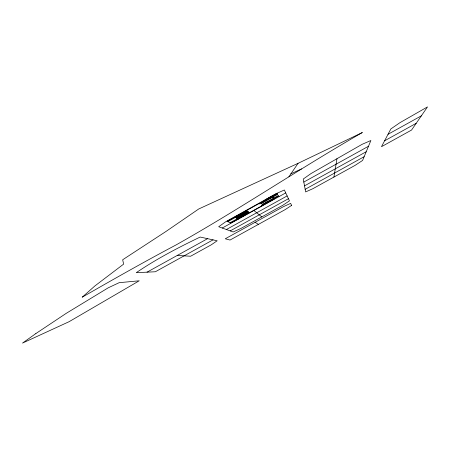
<?xml version="1.0" encoding="UTF-8"?>
<svg xmlns="http://www.w3.org/2000/svg" width="450" height="450" viewBox="0 0 450 450"><rect width="100%" height="100%" fill="white"/><g stroke="black" fill="none" stroke-linecap="round" stroke-linejoin="round"><path stroke-width="0.67" d="M336.983 158.704L333.9 177.081M364.146 156.696L362.582 160.459L355.005 165.42L312.874 188.696L305.651 191.914L303.249 179.038L310.989 173.576L362.121 144.315L370.879 140.513L364.146 156.696L305.162 189.309M384.598 140.794L390.864 128.925L399.999 122.642L427.5 106.903L411.553 130.056L381.476 146.694L384.598 140.794L416.183 123.323M288.861 176.828L298.063 163.339L362.346 132.525C299.441 168.671 239.316 209.424 176.046 244.941C144.388 261.726 113.242 279.382 82.181 297.214L94.894 285.941L123.638 264.111L122.67 259.768L165.831 231.564L198.748 208.969L298.063 163.339M265.545 200.391L277.358 193.849M227.801 221.648L240.947 214.363L240.317 213.969M272.931 196.656L259.706 203.979L259.222 203.496M235.755 217.637L247.404 211.185M236.424 218.002L247.984 211.601M388.024 134.291L421.335 115.847M237.083 218.362L248.552 212.018M230.113 222.705L242.933 215.606L243.523 215.977M274.112 198.349L261.219 205.487L261.669 205.937M303.817 182.059L368.483 146.278M237.729 218.717L249.109 212.422M267.249 202.382L278.691 196.048M222.261 228.026L285.722 192.904L284.361 189.99L276.3 193.59L225.748 221.732L218.683 226.732L233.162 231.958L241.009 228.392L282.673 205.38L289.451 200.857L285.722 192.904M147.037 272.16L207.579 238.674M304.521 185.861L366.204 151.734M226.401 229.523L287.134 195.93M213.019 239.867L155.346 271.761L136.254 272.683C156.369 258.986 178.262 247.579 200.188 237.049L217.181 240.784L211.191 244.862L190.62 256.23L177.227 255.465M230.209 230.901L288.45 198.709M290.841 173.852L301.567 168.896M238.371 219.071L235.074 217.26L246.819 210.757L249.66 212.822M255.122 222.283L258.39 224.393M261.804 216.906L253.912 210.504M265.984 200.897L265.101 199.868L277.014 193.275L277.701 194.411L261.422 203.422L262.344 204.379L278.364 195.514L279.011 196.577M266.833 201.893L267.66 202.86M35.859 333.562L22.5 343.097L69.053 321.711L139.236 280.789L119.149 282.69L108.248 287.803L66.324 313.284L35.859 333.562M291.583 205.408L285.266 209.559L230.018 240.053L225.27 238.77L283.455 206.64L290.649 203.389L291.583 205.408M272.559 196.11L227.064 221.31L230.799 223.02L274.466 198.855L272.559 196.11"/></g></svg>
